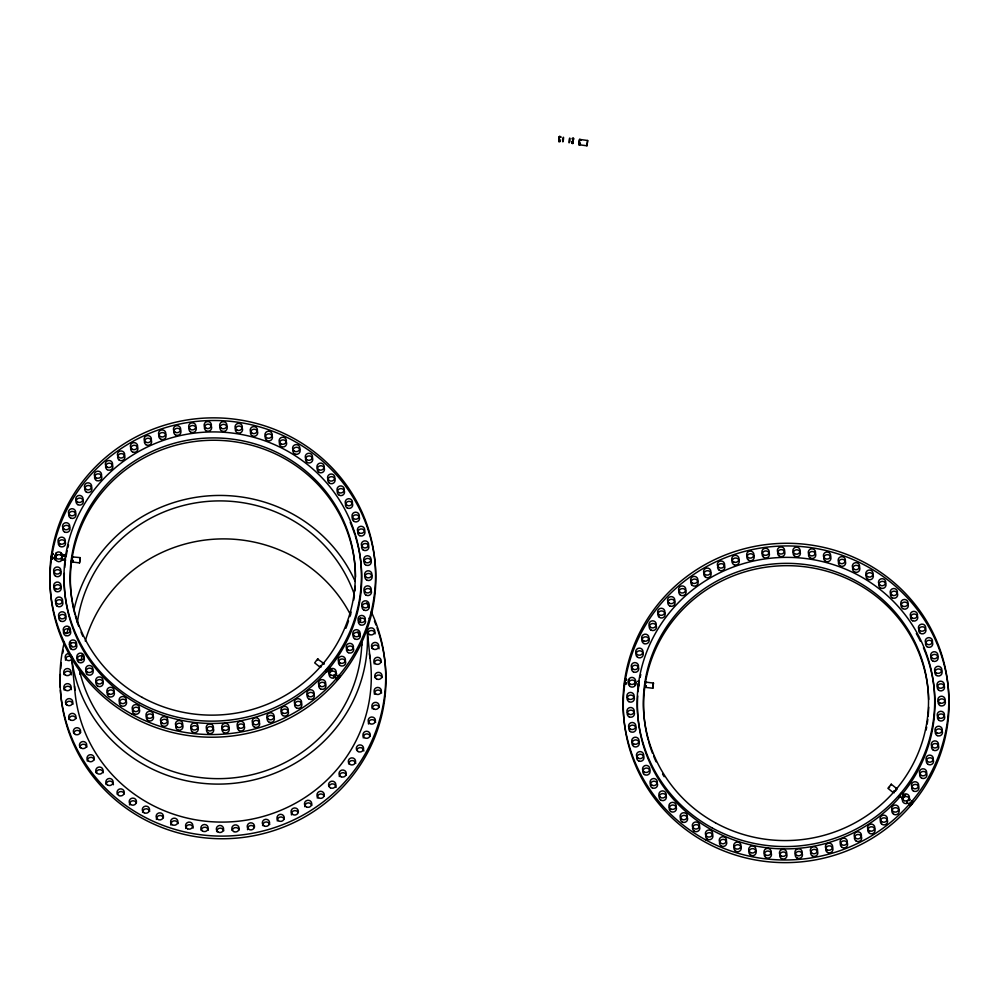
<?xml version="1.0" encoding="UTF-8"?>
<svg xmlns="http://www.w3.org/2000/svg" width="999" height="999" viewBox="0 0 999 999"><rect width="100%" height="100%" fill="white"/><g stroke="black" fill="none" stroke-linecap="round" stroke-linejoin="round"><path stroke-width="1.5" d="M55.17 556.992L55.057 555.943C58.616 548.439 52.885 570.292 55.819 553.334A3.646 3.546 -5.7 0 1 60.939 552.709L62.425 556.83M66.084 556.143C66.733 554.308 59.828 553.896 62.288 556.206M72.265 556.88L80.22 557.629L79.52 562.924L71.528 561.85L72.228 556.555M573.551 138.349L572.814 143.556L573.513 138.274L572.402 138.237L573.239 139.073M626.373 679.957C626.498 678.146 624.5 679.308 625.149 680.868M645.379 682.105L653.446 683.066L652.797 688.249L644.755 687.287L645.454 681.992L645.167 684.577M55.295 557.267L55.557 559.49A3.646 3.546 -5.7 0 0 62.562 558.641M51.686 556.78C53.534 548.513 49.051 561.338 52.885 558.179M64.535 559.74L65.385 560.701L65.422 558.791L64.423 558.653L64.311 559.815L65.36 559.964M558.99 138.386L559.115 139.648L559.527 136.388L558.803 141.608L560.227 141.458L558.866 141.571M578.933 143.981L578.958 144.718L586.95 145.792L587.649 140.497L579.657 139.423L578.933 143.981L580.444 144.068M624.775 680.968L624.625 684.253L625.349 679.045M638.898 682.205L638.698 685.739M51.449 556.905L52.772 557.08L52.66 558.254L51.374 558.079M65.484 558.104L66.084 555.407M72.79 561.288L72.902 560.114L71.578 559.939M558.878 139.773L560.214 139.947L560.089 141.121L558.803 140.946M572.852 141.646L571.853 141.508L571.74 142.682L572.789 142.82M580.219 144.143L580.344 142.982L579.008 142.795M624.662 682.342L625.998 682.517L625.886 683.691L624.6 683.516M638.648 684.228L637.649 684.09L637.537 685.252L638.586 685.401M644.792 685.376L646.128 685.551L646.016 686.725L644.73 686.55M579.657 139.423L578.958 144.718M72.852 561.913L71.503 561.775L71.94 559.14M319.942 667.12L314.685 662.874L317.532 659.028L324.238 663.736L322.415 663.498L323.451 664.335M646.241 686.638L644.755 687.287M52.035 553.633C53.921 553.271 53.384 555.169 51.823 554.333M72.165 556.668C74.051 556.306 73.514 558.204 71.953 557.367M559.465 136.501C561.351 136.139 560.814 138.024 559.253 137.2M572.852 143.456L571.803 143.307L572.964 142.732M580.719 140.409L580.881 139.698L579.595 139.523M624.662 684.153L626.111 683.616M639.235 680.956L638.024 681.518L639.335 680.918M646.665 682.28L645.179 682.804M64.972 555.369L65.809 556.218M909.415 800.649C911.975 795.541 903.995 804.532 907.716 802.659M335.939 675.873L336.188 675.212M329.32 671.553C328.621 675.948 329.046 672.364 331.006 671.066C334.89 668.131 328.084 671.977 329.208 670.516M55.332 557.667L56.756 555.319A3.646 3.546 -5.7 0 1 61.201 555.357L61.876 556.006A3.646 3.546 -5.7 0 1 62.338 556.818M62.525 558.241C59.128 562.986 64.098 556.143 61.663 554.882M569.954 141.109C567.644 147.577 570.042 132.842 569.954 140.135M328.846 667.894C329.146 665.546 323.351 673.701 327.023 670.504M891.12 784.889L891.233 784.203L887.911 788.311L893.168 792.557M336.725 679.445C338.436 680.931 342.732 671.166 336.725 679.445L335.726 678.646L336.326 677.672L337.362 678.508M901.822 793.805C903.321 790.396 895.878 798.613 900.586 796.965M909.939 804.882C911.662 806.368 915.958 796.603 909.939 804.882L908.94 804.083L909.54 803.109L910.576 803.945M80.22 557.629L79.52 562.924M587.649 140.497L586.95 145.792M320.117 666.47L320.716 665.509M326.661 671.403L327.26 670.429L326.473 669.817M329.408 669.005L328.509 667.482M893.593 791.458L894.342 792.707L893.93 790.946L895.404 791.245M899.699 795.254L900.474 795.866L899.874 796.84L899.063 796.178M902.621 794.442L901.735 792.919M317.62 659.914L318.019 658.766M328.284 668.893L327.497 670.017M895.866 790.733L896.278 788.436M889.672 786.937L888.81 787.861M333.803 675.299L333.991 677.384C331.68 678.358 338.024 671.103 336.351 674.587M339.672 675.961L338.024 675.674L339.061 676.498M912.886 801.398L911.238 801.111L912.287 801.935M910.014 805.506L909.003 804.707L909.652 804.207M900.224 797.264L899.125 796.815M62.2 555.319L65.922 555.794M559.365 136.776L560.676 136.95M572.327 138.524L573.351 138.661M559.527 137.125L560.814 137.3M572.464 138.861L573.513 138.998M579.495 139.81L580.806 139.985M579.383 140.235L580.943 140.322M572.415 139.41L573.438 139.548M558.828 140.397L560.139 140.572M571.79 142.133L572.814 142.27M578.958 143.431L580.269 143.606M571.878 143.019L572.902 143.157M579.058 144.318L580.357 144.493L578.995 144.605M61.788 555.157L66.121 555.731M51.936 553.921L53.247 554.095M61.975 555.594L65.035 556.006M72.065 556.942L73.377 557.13M51.399 557.529L52.71 557.704M64.361 559.278L65.385 559.415M71.528 560.564L72.84 560.739M51.486 558.429L52.797 558.603M65.472 560.302L61.751 559.777M71.503 561.113L73.014 561.201M52.722 558.878L51.436 558.716A162.924 158.292 -5.7 0 0 274.375 725.149A162.924 158.292 -5.7 0 0 313.261 453.546A162.924 158.292 -5.7 0 0 51.723 557.18M71.616 561.45L72.927 561.625M625.162 679.357L626.46 679.532M638.111 681.093L639.148 681.231M625.049 679.77L626.598 679.869M645.292 682.379L646.59 682.567M624.625 682.966L625.936 683.141M637.574 684.715L638.611 684.852M644.755 686.001L646.066 686.176M624.712 683.865L626.023 684.04M637.599 685.888L638.648 686.026M902.01 792.707L902.821 793.356L901.398 793.243M891.233 784.203L896.428 788.348M911.6 800.798L912.624 801.61M895.991 788.636L897.015 789.447M899.337 795.741L900.136 796.378M909.202 803.621L910.226 804.432M909.29 804.507L910.314 805.331M328.783 667.27L329.608 667.919L328.184 667.807M338.374 675.361L339.398 676.173M322.777 663.199L323.788 664.01M326.124 670.304L326.923 670.941M335.989 678.184L337 678.995M320.379 666.021L321.391 666.832M326.586 670.903L327.36 671.528M325.836 670.741L327.01 671.827L325.899 671.378M653.446 683.066L652.747 688.361M55.407 558.054L55.07 555.019M331.256 668.656L331.393 669.805M55.819 553.334L55.932 554.482M911.475 802.896L911.6 804.158M644.904 683.99L645.029 685.252A142.62 138.561 -5.7 0 1 794.305 565.859A142.62 138.561 -5.7 0 1 928.695 699.5M579.12 141.421L579.245 142.682M572.976 140.272L573.101 141.521M366.983 627.659L370.017 658.041M335.851 673.438L336.064 675.636M334.752 675.898L334.865 677.06M61.601 553.359L61.876 556.006M60.939 552.709L61.201 555.357M71.354 655.381L74.838 690.321M56.643 554.133L56.756 555.319M201.149 830.306A3.646 3.546 -5.7 0 1 208.379 830.169M185.826 828.446A3.646 3.546 -5.7 0 1 189.31 824.724A3.646 3.546 -5.7 0 1 193.119 828.096M170.941 825.112A3.646 3.546 -5.7 0 1 173.764 820.891A3.646 3.546 -5.7 0 1 178.084 823.613M216.596 831.593A3.646 3.546 -5.7 0 1 223.788 830.768M348.576 763.835A3.646 3.546 -5.7 0 1 355.794 763.348M73.639 733.316A3.646 3.546 -5.7 0 1 80.657 732.642M328.946 786.45A3.646 3.546 -5.7 0 1 336.114 787.362M339.298 776.535A3.646 3.546 -5.7 0 1 346.353 774.937M356.668 750.299A3.646 3.546 -5.7 0 1 363.861 750.961M363.236 737.911A3.646 3.546 -5.7 0 1 370.229 736.051M368.506 724.025A3.646 3.546 -5.7 0 1 371.228 719.755A3.646 3.546 -5.7 0 1 375.612 722.364M372.152 708.803A3.646 3.546 -5.7 0 1 379.233 707.367M374.4 694.218A3.646 3.546 -5.7 0 1 377.385 690.109A3.646 3.546 -5.7 0 1 381.593 692.994M375.137 677.659A3.646 3.546 -5.7 0 1 382.18 677.584M374.163 663.885A3.646 3.546 -5.7 0 1 381.193 662.2M79.72 747.489A3.646 3.546 -5.7 0 1 86.938 747.015M87.225 761.001A3.646 3.546 -5.7 0 1 94.368 759.814M96.066 772.776A3.646 3.546 -5.7 0 1 103.309 772.726M106.094 784.552A3.646 3.546 -5.7 0 1 109.853 781.093A3.646 3.546 -5.7 0 1 113.386 784.739M117.333 794.38A3.646 3.546 -5.7 0 1 124.363 793.868M129.508 804.907A3.646 3.546 -5.7 0 1 136.426 802.796M142.545 812.362A3.646 3.546 -5.7 0 1 149.713 811.35M156.406 819.43A3.646 3.546 -5.7 0 1 163.449 817.731M232.155 830.469A3.646 3.546 -5.7 0 1 239.186 829.869M247.527 829.682A3.646 3.546 -5.7 0 1 254.42 827.484M277.26 820.941A3.646 3.546 -5.7 0 1 284.278 819.168M291.421 814.922A3.646 3.546 -5.7 0 1 298.226 812.474M262.575 825.574A3.646 3.546 -5.7 0 1 269.73 824.487M317.295 798.051A3.646 3.546 -5.7 0 1 324.238 796.028M304.72 806.655A3.646 3.546 -5.7 0 1 311.838 805.306M65.759 704.445A3.646 3.546 -5.7 0 1 73.002 704.233M68.919 719.542A3.646 3.546 -5.7 0 1 76.099 718.618M65.459 660.164A3.646 3.546 -5.7 0 1 72.477 658.378M377.023 627.797A162.924 158.292 -5.7 0 1 254.608 835.576A162.924 158.292 -5.7 0 1 60.464 690.259M60.315 687.387A162.924 158.292 -5.7 0 1 60.352 674.475M60.714 668.743A162.924 158.292 -5.7 0 1 61.289 663.024M62.812 653.071A162.924 158.292 -5.7 0 1 63.362 650.249M374.45 621.078A162.924 158.292 -5.7 0 1 376.024 625.087M63.998 674.612A3.646 3.546 -5.7 0 1 67.807 671.191A3.646 3.546 -5.7 0 1 71.291 674.874M64.098 690.034A3.646 3.546 -5.7 0 1 67.545 686.276A3.646 3.546 -5.7 0 1 71.391 689.597M371.728 648.438A3.646 3.546 -5.7 0 1 375.574 645.067A3.646 3.546 -5.7 0 1 379.021 648.788M367.807 634.228A3.646 3.546 -5.7 0 1 371.291 630.506A3.646 3.546 -5.7 0 1 375.1 633.865M371.303 611.838A162.924 158.292 -5.7 0 1 238.274 835.301A162.924 158.292 -5.7 0 1 64.361 641.982M66.646 633.653A162.924 158.292 -5.7 0 1 68.431 628.171M366.758 602.834A162.924 158.292 -5.7 0 1 368.768 606.655M71.866 645.804A3.646 3.546 -5.7 0 1 69.268 644.83M72.44 657.554A3.646 3.546 -5.7 0 1 68.307 660.589A3.646 3.546 -5.7 0 1 65.21 656.58A3.646 3.546 -5.7 0 1 69.343 653.558M369.405 617.694A3.646 3.546 -5.7 0 1 369.168 618.593M369.368 653.783A148.514 144.293 -5.7 0 1 238.586 821.19A148.514 144.293 -5.7 0 1 74.538 686.026M367.008 627.21A148.514 144.293 -5.7 0 1 233.316 783.353A148.514 144.293 -5.7 0 1 71.466 656.63M70.679 646.603A148.514 144.293 -5.7 0 1 70.567 642.282M74.063 609.402A148.514 144.293 -5.7 0 1 204.733 496.191A148.514 144.293 -5.7 0 1 355.169 581.406M361.875 640.746A142.907 138.836 -5.7 0 1 232.63 777.946A142.907 138.836 -5.7 0 1 79.108 668.593M76.261 645.729A142.907 138.836 -5.7 0 1 76.186 642.644M77.36 622.689A142.907 138.836 -5.7 0 1 204.645 501.685A142.907 138.836 -5.7 0 1 354.146 593.918M360.214 617.757A142.907 138.836 -5.7 0 1 360.664 620.804M80.02 674.475A142.907 138.836 -5.7 0 1 80.145 671.403M81.144 660.676A142.907 138.836 -5.7 0 1 82.105 654.582M85.252 641.058A142.907 138.836 -5.7 0 1 209.228 539.597A142.907 138.836 -5.7 0 1 350.587 614.934M357.942 631.905A142.907 138.836 -5.7 0 1 359.403 636.288M361.126 642.207A142.907 138.836 -5.7 0 1 361.888 645.192M355.244 535.889A148.801 144.568 -5.7 0 1 329.408 668.169M327.535 670.416A148.801 144.568 -5.7 0 1 159.528 714.098A148.801 144.568 -5.7 0 1 64.323 573.426M64.698 567.669A148.801 144.568 -5.7 0 1 65.31 561.925M66.159 556.206A148.801 144.568 -5.7 0 1 67.233 550.524M67.87 547.702A148.801 144.568 -5.7 0 1 68.544 544.892M350.212 522.352A148.801 144.568 -5.7 0 1 354.795 534.515M355.269 586.338A142.62 138.561 -5.7 0 1 354.907 590.933M354.395 595.516A142.62 138.561 -5.7 0 1 353.721 600.087M351.161 612.125A142.62 138.561 -5.7 0 1 349.912 616.583M348.526 620.991A142.62 138.561 -5.7 0 1 345.879 628.246M82.892 636.363A142.62 138.561 -5.7 0 1 81.019 632.142M78.746 626.423A142.62 138.561 -5.7 0 1 75.424 616.183M75.012 614.71A142.62 138.561 -5.7 0 1 72.353 602.709M72.103 601.198A142.62 138.561 -5.7 0 1 201.348 440.771A142.62 138.561 -5.7 0 1 355.519 577.135M334.066 677.946A3.646 3.546 -5.7 0 1 329.208 675.287A3.646 3.546 -5.7 0 1 332.767 671.078A3.646 3.546 -5.7 0 1 336.388 675.199M62.075 554.17A3.646 3.546 -5.7 0 1 60.04 558.791A3.646 3.546 -5.7 0 1 55.295 556.843M625.162 681.206A162.924 158.292 -5.7 0 1 887.262 579.57A162.924 158.292 -5.7 0 1 847.14 850.773A162.924 158.292 -5.7 0 1 624.737 684.04M923.438 647.789A148.801 144.568 -5.7 0 1 902.621 793.606M899.812 796.965A148.801 144.568 -5.7 0 1 730.681 838.76A148.801 144.568 -5.7 0 1 637.712 695.978M638.061 691.658A148.801 144.568 -5.7 0 1 638.723 685.926M640.172 677.384A148.801 144.568 -5.7 0 1 640.771 674.55M916.333 633.553A148.801 144.568 -5.7 0 1 920.404 641.233M928.695 707.167A142.62 138.561 -5.7 0 1 928.133 716.37M927.809 719.43A142.62 138.561 -5.7 0 1 927.184 724M926.672 727.035A142.62 138.561 -5.7 0 1 926.11 730.057M664.185 776.71A142.62 138.561 -5.7 0 1 662.574 774.075M656.106 761.8A142.62 138.561 -5.7 0 1 653.646 756.156M652.509 753.296A142.62 138.561 -5.7 0 1 648.638 741.62M648.239 740.147A142.62 138.561 -5.7 0 1 644.83 686.837M907.292 803.383A3.646 3.546 -5.7 0 1 902.497 801.023A3.646 3.546 -5.7 0 1 905.356 796.578A3.646 3.546 -5.7 0 1 909.652 799.712M562.599 139.573C562.712 147.515 564.647 131.506 562.599 139.573M628.383 682.155C628.508 690.097 630.444 674.075 628.383 682.155M635.751 682.704C633.828 691.296 635.476 675.486 635.751 682.704M902.347 798.925C899.887 797.527 910.514 790.159 902.347 798.925M202.322 830.906A3.646 3.546 -5.7 0 0 208.129 828.458A3.646 3.546 -5.7 0 0 203.059 824.799A3.646 3.546 -5.7 0 0 202.322 830.906M187.525 828.783A3.646 3.546 -5.7 0 0 192.857 825.449A3.646 3.546 -5.7 0 0 187.25 822.639A3.646 3.546 -5.7 0 0 187.525 828.783M172.253 824.699A3.646 3.546 -5.7 0 0 177.897 821.89A3.646 3.546 -5.7 0 0 172.602 818.556A3.646 3.546 -5.7 0 0 172.253 824.699M157.48 819.155A3.646 3.546 -5.7 0 0 163.386 816.907A3.646 3.546 -5.7 0 0 158.466 813.074A3.646 3.546 -5.7 0 0 157.48 819.155M218.094 832.042A3.646 3.546 -5.7 0 0 223.626 829.045A3.646 3.546 -5.7 0 0 218.207 825.898A3.646 3.546 -5.7 0 0 218.094 832.042M330.357 787.786A3.646 3.546 -5.7 0 0 335.851 784.715A3.646 3.546 -5.7 0 0 330.394 781.643A3.646 3.546 -5.7 0 0 330.357 787.786M341.146 776.772A3.646 3.546 -5.7 0 0 346.303 773.189A3.646 3.546 -5.7 0 0 340.559 770.654A3.646 3.546 -5.7 0 0 341.146 776.772M349.912 764.36A3.646 3.546 -5.7 0 0 355.594 761.625A3.646 3.546 -5.7 0 0 350.349 758.229A3.646 3.546 -5.7 0 0 349.912 764.36M75.449 734.477A3.646 3.546 -5.7 0 0 80.607 730.893A3.646 3.546 -5.7 0 0 74.863 728.358A3.646 3.546 -5.7 0 0 75.449 734.477M358.229 751.585A3.646 3.546 -5.7 0 0 363.599 748.313A3.646 3.546 -5.7 0 0 358.029 745.441A3.646 3.546 -5.7 0 0 358.229 751.585M364.373 737.612A3.646 3.546 -5.7 0 0 370.204 735.227A3.646 3.546 -5.7 0 0 365.184 731.518A3.646 3.546 -5.7 0 0 364.373 737.612M369.88 723.576A3.646 3.546 -5.7 0 0 375.449 720.641A3.646 3.546 -5.7 0 0 370.067 717.432A3.646 3.546 -5.7 0 0 369.88 723.576M373.926 709.09A3.646 3.546 -5.7 0 0 379.158 705.631A3.646 3.546 -5.7 0 0 373.489 702.959A3.646 3.546 -5.7 0 0 373.926 709.09M375.624 693.868A3.646 3.546 -5.7 0 0 381.368 691.271A3.646 3.546 -5.7 0 0 376.211 687.749A3.646 3.546 -5.7 0 0 375.624 693.868M376.598 678.983A3.646 3.546 -5.7 0 0 382.055 675.848A3.646 3.546 -5.7 0 0 376.561 672.839A3.646 3.546 -5.7 0 0 376.598 678.983M375.237 663.611A3.646 3.546 -5.7 0 0 381.131 661.375A3.646 3.546 -5.7 0 0 376.211 657.542A3.646 3.546 -5.7 0 0 375.237 663.611M81.056 748.026A3.646 3.546 -5.7 0 0 86.738 745.291A3.646 3.546 -5.7 0 0 81.493 741.882A3.646 3.546 -5.7 0 0 81.056 748.026M88.886 761.35A3.646 3.546 -5.7 0 0 94.256 758.079A3.646 3.546 -5.7 0 0 88.686 755.219A3.646 3.546 -5.7 0 0 88.886 761.35M97.203 773.401A3.646 3.546 -5.7 0 0 103.047 771.016A3.646 3.546 -5.7 0 0 98.027 767.294A3.646 3.546 -5.7 0 0 97.203 773.401M107.555 785.027A3.646 3.546 -5.7 0 0 113.124 782.092A3.646 3.546 -5.7 0 0 107.755 778.883A3.646 3.546 -5.7 0 0 107.555 785.027M119.043 795.591A3.646 3.546 -5.7 0 0 124.288 792.132A3.646 3.546 -5.7 0 0 118.619 789.46A3.646 3.546 -5.7 0 0 119.043 795.591M130.732 804.557A3.646 3.546 -5.7 0 0 136.476 801.96A3.646 3.546 -5.7 0 0 131.319 798.426A3.646 3.546 -5.7 0 0 130.732 804.557M144.118 812.761A3.646 3.546 -5.7 0 0 149.575 809.627A3.646 3.546 -5.7 0 0 144.081 806.618A3.646 3.546 -5.7 0 0 144.118 812.761M248.788 829.307A3.646 3.546 -5.7 0 0 254.495 826.635A3.646 3.546 -5.7 0 0 249.288 823.176A3.646 3.546 -5.7 0 0 248.788 829.307M233.916 831.643A3.646 3.546 -5.7 0 0 239.123 828.121A3.646 3.546 -5.7 0 0 233.404 825.524A3.646 3.546 -5.7 0 0 233.916 831.643M264.198 825.948A3.646 3.546 -5.7 0 0 269.605 822.751A3.646 3.546 -5.7 0 0 264.073 819.804A3.646 3.546 -5.7 0 0 264.198 825.948M278.371 820.654A3.646 3.546 -5.7 0 0 284.24 818.343A3.646 3.546 -5.7 0 0 279.27 814.572A3.646 3.546 -5.7 0 0 278.371 820.654M306.456 806.967A3.646 3.546 -5.7 0 0 311.75 803.571A3.646 3.546 -5.7 0 0 306.106 800.836A3.646 3.546 -5.7 0 0 306.456 806.967M292.757 814.497A3.646 3.546 -5.7 0 0 298.364 811.625A3.646 3.546 -5.7 0 0 293.032 808.353A3.646 3.546 -5.7 0 0 292.757 814.497M318.481 797.714A3.646 3.546 -5.7 0 0 324.263 795.192A3.646 3.546 -5.7 0 0 319.156 791.595A3.646 3.546 -5.7 0 0 318.481 797.714M65.422 675.099A3.646 3.546 -5.7 0 0 71.029 672.227A3.646 3.546 -5.7 0 0 65.697 668.955A3.646 3.546 -5.7 0 0 65.422 675.099M65.834 690.346A3.646 3.546 -5.7 0 0 71.129 686.95A3.646 3.546 -5.7 0 0 65.484 684.215A3.646 3.546 -5.7 0 0 65.834 690.346M66.983 705.032A3.646 3.546 -5.7 0 0 72.765 702.509A3.646 3.546 -5.7 0 0 67.645 698.913A3.646 3.546 -5.7 0 0 66.983 705.032M70.467 719.967A3.646 3.546 -5.7 0 0 75.949 716.895A3.646 3.546 -5.7 0 0 70.504 713.823A3.646 3.546 -5.7 0 0 70.467 719.967M373.114 648.938A3.646 3.546 -5.7 0 0 378.758 646.141A3.646 3.546 -5.7 0 0 373.464 642.807A3.646 3.546 -5.7 0 0 373.114 648.938M369.505 634.552A3.646 3.546 -5.7 0 0 374.825 631.218A3.646 3.546 -5.7 0 0 369.218 628.421A3.646 3.546 -5.7 0 0 369.505 634.552M306.618 459.59A3.646 3.546 -5.7 0 0 312.487 457.28A3.646 3.546 -5.7 0 0 307.517 453.509A3.646 3.546 -5.7 0 0 306.618 459.59M306.88 462.237A3.646 3.546 -5.7 0 0 312.749 459.927A3.646 3.546 -5.7 0 0 307.779 456.156A3.646 3.546 -5.7 0 0 306.88 462.237M294.268 451.148A3.646 3.546 -5.7 0 0 299.875 448.276A3.646 3.546 -5.7 0 0 294.53 445.005A3.646 3.546 -5.7 0 0 294.268 451.148M294.53 453.796A3.646 3.546 -5.7 0 0 300.137 450.924A3.646 3.546 -5.7 0 0 294.805 447.652A3.646 3.546 -5.7 0 0 294.53 453.796M281.094 443.943A3.646 3.546 -5.7 0 0 286.388 440.547A3.646 3.546 -5.7 0 0 280.744 437.812A3.646 3.546 -5.7 0 0 281.094 443.943M281.356 446.59A3.646 3.546 -5.7 0 0 286.651 443.194A3.646 3.546 -5.7 0 0 281.006 440.459A3.646 3.546 -5.7 0 0 281.356 446.59M266.408 437.612A3.646 3.546 -5.7 0 0 272.19 435.089A3.646 3.546 -5.7 0 0 267.083 431.506A3.646 3.546 -5.7 0 0 266.408 437.612M266.671 440.259A3.646 3.546 -5.7 0 0 272.452 437.737A3.646 3.546 -5.7 0 0 267.345 434.153A3.646 3.546 -5.7 0 0 266.671 440.259M354.233 636.051A3.646 3.546 -5.7 0 0 360.065 633.653A3.646 3.546 -5.7 0 0 355.057 629.944A3.646 3.546 -5.7 0 0 354.233 636.051M354.495 638.698A3.646 3.546 -5.7 0 0 360.339 636.301A3.646 3.546 -5.7 0 0 355.319 632.592A3.646 3.546 -5.7 0 0 354.495 638.698M359.74 622.015A3.646 3.546 -5.7 0 0 365.309 619.08A3.646 3.546 -5.7 0 0 359.927 615.871A3.646 3.546 -5.7 0 0 359.74 622.015M360.002 624.662A3.646 3.546 -5.7 0 0 365.572 621.728A3.646 3.546 -5.7 0 0 360.202 618.518A3.646 3.546 -5.7 0 0 360.002 624.662M363.786 607.529A3.646 3.546 -5.7 0 0 369.031 604.07A3.646 3.546 -5.7 0 0 363.349 601.398A3.646 3.546 -5.7 0 0 363.786 607.529M364.048 610.177A3.646 3.546 -5.7 0 0 369.293 606.718A3.646 3.546 -5.7 0 0 363.611 604.045A3.646 3.546 -5.7 0 0 364.048 610.177M365.484 592.295A3.646 3.546 -5.7 0 0 371.228 589.697A3.646 3.546 -5.7 0 0 366.071 586.176A3.646 3.546 -5.7 0 0 365.484 592.295M365.746 594.942A3.646 3.546 -5.7 0 0 371.491 592.345A3.646 3.546 -5.7 0 0 366.333 588.823A3.646 3.546 -5.7 0 0 365.746 594.942M366.458 577.422A3.646 3.546 -5.7 0 0 371.915 574.288A3.646 3.546 -5.7 0 0 366.421 571.278A3.646 3.546 -5.7 0 0 366.458 577.422M366.72 580.069A3.646 3.546 -5.7 0 0 372.177 576.935A3.646 3.546 -5.7 0 0 366.683 573.926A3.646 3.546 -5.7 0 0 366.72 580.069M365.097 562.05A3.646 3.546 -5.7 0 0 370.991 559.802A3.646 3.546 -5.7 0 0 366.071 555.981A3.646 3.546 -5.7 0 0 365.097 562.05M365.359 564.697A3.646 3.546 -5.7 0 0 371.253 562.449A3.646 3.546 -5.7 0 0 366.333 558.628A3.646 3.546 -5.7 0 0 365.359 564.697M362.974 547.377A3.646 3.546 -5.7 0 0 368.619 544.58A3.646 3.546 -5.7 0 0 363.324 541.246A3.646 3.546 -5.7 0 0 362.974 547.377M363.236 550.024A3.646 3.546 -5.7 0 0 368.881 547.227A3.646 3.546 -5.7 0 0 363.599 543.893A3.646 3.546 -5.7 0 0 363.236 550.024M359.365 532.991A3.646 3.546 -5.7 0 0 364.697 529.657A3.646 3.546 -5.7 0 0 359.091 526.848A3.646 3.546 -5.7 0 0 359.365 532.991M359.628 535.639A3.646 3.546 -5.7 0 0 364.96 532.305A3.646 3.546 -5.7 0 0 359.353 529.495A3.646 3.546 -5.7 0 0 359.628 535.639M353.459 518.581A3.646 3.546 -5.7 0 0 359.265 516.121A3.646 3.546 -5.7 0 0 354.208 512.475A3.646 3.546 -5.7 0 0 353.459 518.581M353.721 521.228A3.646 3.546 -5.7 0 0 359.54 518.768A3.646 3.546 -5.7 0 0 354.47 515.122A3.646 3.546 -5.7 0 0 353.721 521.228M346.94 505.282A3.646 3.546 -5.7 0 0 352.472 502.272A3.646 3.546 -5.7 0 0 347.053 499.138A3.646 3.546 -5.7 0 0 346.94 505.282M347.202 507.929A3.646 3.546 -5.7 0 0 352.734 504.92A3.646 3.546 -5.7 0 0 347.315 501.773A3.646 3.546 -5.7 0 0 347.202 507.929M339.086 492.669A3.646 3.546 -5.7 0 0 344.28 489.148A3.646 3.546 -5.7 0 0 338.574 486.55A3.646 3.546 -5.7 0 0 339.086 492.669M339.348 495.317A3.646 3.546 -5.7 0 0 344.543 491.795A3.646 3.546 -5.7 0 0 338.836 489.198A3.646 3.546 -5.7 0 0 339.348 495.317M329.121 480.482A3.646 3.546 -5.7 0 0 334.84 477.822A3.646 3.546 -5.7 0 0 329.633 474.35A3.646 3.546 -5.7 0 0 329.121 480.482M329.395 483.129A3.646 3.546 -5.7 0 0 335.102 480.469A3.646 3.546 -5.7 0 0 329.895 476.998A3.646 3.546 -5.7 0 0 329.395 483.129M318.806 469.742A3.646 3.546 -5.7 0 0 324.225 466.545A3.646 3.546 -5.7 0 0 318.693 463.598A3.646 3.546 -5.7 0 0 318.806 469.742M319.068 472.39A3.646 3.546 -5.7 0 0 324.488 469.193A3.646 3.546 -5.7 0 0 318.956 466.246A3.646 3.546 -5.7 0 0 319.068 472.39M139.198 702.647A148.801 144.568 -5.7 0 0 361.476 574.737A148.801 144.568 -5.7 0 0 137.475 452.197A148.801 144.568 -5.7 0 0 139.198 702.647M142.245 697.414A142.62 138.561 -5.7 0 0 355.294 574.812A142.62 138.561 -5.7 0 0 140.609 457.355A142.62 138.561 -5.7 0 0 142.245 697.414M132.18 714.297A162.924 158.292 -5.7 0 0 375.562 574.238A162.924 158.292 -5.7 0 0 130.307 440.059A162.924 158.292 -5.7 0 0 132.18 714.297M64.061 529.158A3.646 3.546 -5.7 0 0 69.768 526.498A3.646 3.546 -5.7 0 0 64.56 523.039A3.646 3.546 -5.7 0 0 64.061 529.158M64.323 531.805A3.646 3.546 -5.7 0 0 70.03 529.145A3.646 3.546 -5.7 0 0 64.823 525.686A3.646 3.546 -5.7 0 0 64.323 531.805M60.152 546.453A3.646 3.546 -5.7 0 0 65.572 543.256A3.646 3.546 -5.7 0 0 60.04 540.309A3.646 3.546 -5.7 0 0 60.152 546.453M55.544 576.173A3.646 3.546 -5.7 0 0 61.151 573.301A3.646 3.546 -5.7 0 0 55.819 570.042A3.646 3.546 -5.7 0 0 55.544 576.173M55.969 591.433A3.646 3.546 -5.7 0 0 61.251 588.024A3.646 3.546 -5.7 0 0 55.607 585.289A3.646 3.546 -5.7 0 0 55.969 591.433M57.105 606.118A3.646 3.546 -5.7 0 0 62.887 603.583A3.646 3.546 -5.7 0 0 57.78 599.999A3.646 3.546 -5.7 0 0 57.105 606.118M60.589 621.053A3.646 3.546 -5.7 0 0 66.084 617.981A3.646 3.546 -5.7 0 0 60.627 614.897A3.646 3.546 -5.7 0 0 60.589 621.053M65.584 635.564A3.646 3.546 -5.7 0 0 70.742 631.98A3.646 3.546 -5.7 0 0 64.985 629.445A3.646 3.546 -5.7 0 0 65.584 635.564M71.191 649.1A3.646 3.546 -5.7 0 0 76.861 646.365A3.646 3.546 -5.7 0 0 71.616 642.969A3.646 3.546 -5.7 0 0 71.191 649.1M79.008 662.437A3.646 3.546 -5.7 0 0 84.378 659.165A3.646 3.546 -5.7 0 0 78.809 656.293A3.646 3.546 -5.7 0 0 79.008 662.437M87.338 674.475A3.646 3.546 -5.7 0 0 93.169 672.09A3.646 3.546 -5.7 0 0 88.149 668.381A3.646 3.546 -5.7 0 0 87.338 674.475M97.677 686.113A3.646 3.546 -5.7 0 0 103.247 683.166A3.646 3.546 -5.7 0 0 97.877 679.969A3.646 3.546 -5.7 0 0 97.677 686.113M109.178 696.665A3.646 3.546 -5.7 0 0 114.423 693.206A3.646 3.546 -5.7 0 0 108.741 690.546A3.646 3.546 -5.7 0 0 109.178 696.665M120.854 705.631A3.646 3.546 -5.7 0 0 126.598 703.034A3.646 3.546 -5.7 0 0 121.441 699.512A3.646 3.546 -5.7 0 0 120.854 705.631M134.253 713.848A3.646 3.546 -5.7 0 0 139.698 710.714A3.646 3.546 -5.7 0 0 134.203 707.704A3.646 3.546 -5.7 0 0 134.253 713.848M147.615 720.242A3.646 3.546 -5.7 0 0 153.509 717.994A3.646 3.546 -5.7 0 0 148.589 714.16A3.646 3.546 -5.7 0 0 147.615 720.242M162.375 725.774A3.646 3.546 -5.7 0 0 168.019 722.976A3.646 3.546 -5.7 0 0 162.737 719.642A3.646 3.546 -5.7 0 0 162.375 725.774M177.66 729.857A3.646 3.546 -5.7 0 0 182.979 726.523A3.646 3.546 -5.7 0 0 177.372 723.726A3.646 3.546 -5.7 0 0 177.66 729.857M192.445 731.992A3.646 3.546 -5.7 0 0 198.252 729.532A3.646 3.546 -5.7 0 0 193.194 725.886A3.646 3.546 -5.7 0 0 192.445 731.992M208.217 733.129A3.646 3.546 -5.7 0 0 213.749 730.119A3.646 3.546 -5.7 0 0 208.341 726.985A3.646 3.546 -5.7 0 0 208.217 733.129M224.051 732.729A3.646 3.546 -5.7 0 0 229.246 729.208A3.646 3.546 -5.7 0 0 223.526 726.61A3.646 3.546 -5.7 0 0 224.051 732.729M238.911 730.381A3.646 3.546 -5.7 0 0 244.618 727.722A3.646 3.546 -5.7 0 0 239.423 724.263A3.646 3.546 -5.7 0 0 238.911 730.381M254.32 727.035A3.646 3.546 -5.7 0 0 259.728 723.825A3.646 3.546 -5.7 0 0 254.196 720.891A3.646 3.546 -5.7 0 0 254.32 727.035M268.494 721.74A3.646 3.546 -5.7 0 0 274.363 719.43A3.646 3.546 -5.7 0 0 269.393 715.659A3.646 3.546 -5.7 0 0 268.494 721.74M282.892 715.571A3.646 3.546 -5.7 0 0 288.499 712.699A3.646 3.546 -5.7 0 0 283.167 709.427A3.646 3.546 -5.7 0 0 282.892 715.571M296.591 708.041A3.646 3.546 -5.7 0 0 301.873 704.645A3.646 3.546 -5.7 0 0 296.228 701.91A3.646 3.546 -5.7 0 0 296.591 708.041M308.616 698.801A3.646 3.546 -5.7 0 0 314.385 696.266A3.646 3.546 -5.7 0 0 309.278 692.682A3.646 3.546 -5.7 0 0 308.616 698.801M320.479 688.873A3.646 3.546 -5.7 0 0 325.974 685.801A3.646 3.546 -5.7 0 0 320.517 682.729A3.646 3.546 -5.7 0 0 320.479 688.873M340.047 665.446A3.646 3.546 -5.7 0 0 345.716 662.712A3.646 3.546 -5.7 0 0 340.472 659.315A3.646 3.546 -5.7 0 0 340.047 665.446M348.351 652.672A3.646 3.546 -5.7 0 0 353.721 649.4A3.646 3.546 -5.7 0 0 348.151 646.528A3.646 3.546 -5.7 0 0 348.351 652.672M252.248 435.826A3.646 3.546 -5.7 0 0 257.742 432.754A3.646 3.546 -5.7 0 0 252.285 429.682A3.646 3.546 -5.7 0 0 252.248 435.826M237.425 432.817A3.646 3.546 -5.7 0 0 242.582 429.233A3.646 3.546 -5.7 0 0 236.825 426.698A3.646 3.546 -5.7 0 0 237.425 432.817M221.503 430.844A3.646 3.546 -5.7 0 0 227.185 428.109A3.646 3.546 -5.7 0 0 221.94 424.712A3.646 3.546 -5.7 0 0 221.503 430.844M206.306 430.844A3.646 3.546 -5.7 0 0 211.676 427.572A3.646 3.546 -5.7 0 0 206.106 424.7A3.646 3.546 -5.7 0 0 206.306 430.844M190.347 431.843A3.646 3.546 -5.7 0 0 196.191 429.458A3.646 3.546 -5.7 0 0 191.171 425.749A3.646 3.546 -5.7 0 0 190.347 431.843M175.399 434.84A3.646 3.546 -5.7 0 0 180.969 431.905A3.646 3.546 -5.7 0 0 175.587 428.708A3.646 3.546 -5.7 0 0 175.399 434.84M160.814 439.273A3.646 3.546 -5.7 0 0 166.059 435.814A3.646 3.546 -5.7 0 0 160.377 433.154A3.646 3.546 -5.7 0 0 160.814 439.273M145.904 444.667A3.646 3.546 -5.7 0 0 151.648 442.07A3.646 3.546 -5.7 0 0 146.491 438.549A3.646 3.546 -5.7 0 0 145.904 444.667M132.455 451.898A3.646 3.546 -5.7 0 0 137.912 448.763A3.646 3.546 -5.7 0 0 132.417 445.754A3.646 3.546 -5.7 0 0 132.455 451.898M118.993 459.915A3.646 3.546 -5.7 0 0 124.887 457.667A3.646 3.546 -5.7 0 0 119.967 453.846A3.646 3.546 -5.7 0 0 118.993 459.915M107.23 469.667A3.646 3.546 -5.7 0 0 112.862 466.87A3.646 3.546 -5.7 0 0 107.58 463.536A3.646 3.546 -5.7 0 0 107.23 469.667M96.503 480.507A3.646 3.546 -5.7 0 0 101.836 477.172A3.646 3.546 -5.7 0 0 96.229 474.375A3.646 3.546 -5.7 0 0 96.503 480.507M86.114 491.87A3.646 3.546 -5.7 0 0 91.92 489.423A3.646 3.546 -5.7 0 0 86.863 485.764A3.646 3.546 -5.7 0 0 86.114 491.87M77.772 504.632A3.646 3.546 -5.7 0 0 83.304 501.623A3.646 3.546 -5.7 0 0 77.885 498.489A3.646 3.546 -5.7 0 0 77.772 504.632M70.767 518.131A3.646 3.546 -5.7 0 0 75.961 514.597A3.646 3.546 -5.7 0 0 70.242 512A3.646 3.546 -5.7 0 0 70.767 518.131M251.985 433.179A3.646 3.546 -5.7 0 0 257.467 430.107A3.646 3.546 -5.7 0 0 252.023 427.035A3.646 3.546 -5.7 0 0 251.985 433.179M237.163 430.169A3.646 3.546 -5.7 0 0 242.307 426.585A3.646 3.546 -5.7 0 0 236.563 424.051A3.646 3.546 -5.7 0 0 237.163 430.169M221.241 428.196A3.646 3.546 -5.7 0 0 226.923 425.462A3.646 3.546 -5.7 0 0 221.666 422.065A3.646 3.546 -5.7 0 0 221.241 428.196M206.044 428.196A3.646 3.546 -5.7 0 0 211.413 424.925A3.646 3.546 -5.7 0 0 205.844 422.053A3.646 3.546 -5.7 0 0 206.044 428.196M190.085 429.195A3.646 3.546 -5.7 0 0 195.929 426.81A3.646 3.546 -5.7 0 0 190.909 423.101A3.646 3.546 -5.7 0 0 190.085 429.195M175.125 432.192A3.646 3.546 -5.7 0 0 180.694 429.258A3.646 3.546 -5.7 0 0 175.325 426.061A3.646 3.546 -5.7 0 0 175.125 432.192M160.552 436.625A3.646 3.546 -5.7 0 0 165.797 433.166A3.646 3.546 -5.7 0 0 160.115 430.507A3.646 3.546 -5.7 0 0 160.552 436.625M145.642 442.02A3.646 3.546 -5.7 0 0 151.386 439.423A3.646 3.546 -5.7 0 0 146.229 435.901A3.646 3.546 -5.7 0 0 145.642 442.02M132.193 449.25A3.646 3.546 -5.7 0 0 137.65 446.116A3.646 3.546 -5.7 0 0 132.143 443.106A3.646 3.546 -5.7 0 0 132.193 449.25M118.731 457.267A3.646 3.546 -5.7 0 0 124.625 455.02A3.646 3.546 -5.7 0 0 119.705 451.198A3.646 3.546 -5.7 0 0 118.731 457.267M106.955 467.02A3.646 3.546 -5.7 0 0 112.6 464.223A3.646 3.546 -5.7 0 0 107.318 460.889A3.646 3.546 -5.7 0 0 106.955 467.02M96.241 477.859A3.646 3.546 -5.7 0 0 101.573 474.525A3.646 3.546 -5.7 0 0 95.966 471.728A3.646 3.546 -5.7 0 0 96.241 477.859M85.852 489.223A3.646 3.546 -5.7 0 0 91.658 486.775A3.646 3.546 -5.7 0 0 86.601 483.116A3.646 3.546 -5.7 0 0 85.852 489.223M77.497 501.985A3.646 3.546 -5.7 0 0 83.029 498.976A3.646 3.546 -5.7 0 0 77.622 495.841A3.646 3.546 -5.7 0 0 77.497 501.985M70.492 515.484A3.646 3.546 -5.7 0 0 75.699 511.95A3.646 3.546 -5.7 0 0 69.98 509.353A3.646 3.546 -5.7 0 0 70.492 515.484M133.991 711.201A3.646 3.546 -5.7 0 0 139.435 708.066A3.646 3.546 -5.7 0 0 133.941 705.057A3.646 3.546 -5.7 0 0 133.991 711.201M147.352 717.594A3.646 3.546 -5.7 0 0 153.247 715.346A3.646 3.546 -5.7 0 0 148.327 711.513A3.646 3.546 -5.7 0 0 147.352 717.594M59.89 543.806A3.646 3.546 -5.7 0 0 65.31 540.609A3.646 3.546 -5.7 0 0 59.765 537.662A3.646 3.546 -5.7 0 0 59.89 543.806M55.282 573.526A3.646 3.546 -5.7 0 0 60.889 570.654A3.646 3.546 -5.7 0 0 55.557 567.395A3.646 3.546 -5.7 0 0 55.282 573.526M55.707 588.786A3.646 3.546 -5.7 0 0 60.989 585.389A3.646 3.546 -5.7 0 0 55.345 582.642A3.646 3.546 -5.7 0 0 55.707 588.786M56.843 603.471A3.646 3.546 -5.7 0 0 62.625 600.936A3.646 3.546 -5.7 0 0 57.505 597.352A3.646 3.546 -5.7 0 0 56.843 603.471M60.327 618.406A3.646 3.546 -5.7 0 0 65.822 615.334A3.646 3.546 -5.7 0 0 60.365 612.25A3.646 3.546 -5.7 0 0 60.327 618.406M65.322 632.916A3.646 3.546 -5.7 0 0 70.467 629.333A3.646 3.546 -5.7 0 0 64.723 626.798A3.646 3.546 -5.7 0 0 65.322 632.916M70.917 646.453A3.646 3.546 -5.7 0 0 76.598 643.718A3.646 3.546 -5.7 0 0 71.354 640.322A3.646 3.546 -5.7 0 0 70.917 646.453M78.746 659.79A3.646 3.546 -5.7 0 0 84.116 656.518A3.646 3.546 -5.7 0 0 78.546 653.646A3.646 3.546 -5.7 0 0 78.746 659.79M87.063 671.827A3.646 3.546 -5.7 0 0 92.907 669.442A3.646 3.546 -5.7 0 0 87.887 665.734A3.646 3.546 -5.7 0 0 87.063 671.827M97.415 683.466A3.646 3.546 -5.7 0 0 102.984 680.519A3.646 3.546 -5.7 0 0 97.615 677.322A3.646 3.546 -5.7 0 0 97.415 683.466M108.916 694.018A3.646 3.546 -5.7 0 0 114.148 690.559A3.646 3.546 -5.7 0 0 108.479 687.899A3.646 3.546 -5.7 0 0 108.916 694.018M120.592 702.984A3.646 3.546 -5.7 0 0 126.336 700.386A3.646 3.546 -5.7 0 0 121.179 696.865A3.646 3.546 -5.7 0 0 120.592 702.984M331.006 675.212A3.646 3.546 -5.7 0 0 336.163 671.628A3.646 3.546 -5.7 0 0 330.419 669.093A3.646 3.546 -5.7 0 0 331.006 675.212M320.217 686.226A3.646 3.546 -5.7 0 0 325.711 683.154A3.646 3.546 -5.7 0 0 320.254 680.082A3.646 3.546 -5.7 0 0 320.217 686.226M339.785 662.799A3.646 3.546 -5.7 0 0 345.454 660.064A3.646 3.546 -5.7 0 0 340.209 656.668A3.646 3.546 -5.7 0 0 339.785 662.799M348.089 650.024A3.646 3.546 -5.7 0 0 353.459 646.753A3.646 3.546 -5.7 0 0 347.889 643.88A3.646 3.546 -5.7 0 0 348.089 650.024M162.113 723.126A3.646 3.546 -5.7 0 0 167.757 720.329A3.646 3.546 -5.7 0 0 162.462 716.995A3.646 3.546 -5.7 0 0 162.113 723.126M177.385 727.21A3.646 3.546 -5.7 0 0 182.717 723.875A3.646 3.546 -5.7 0 0 177.11 721.078A3.646 3.546 -5.7 0 0 177.385 727.21M192.183 729.345A3.646 3.546 -5.7 0 0 197.989 726.885A3.646 3.546 -5.7 0 0 192.919 723.239A3.646 3.546 -5.7 0 0 192.183 729.345M207.954 730.481A3.646 3.546 -5.7 0 0 213.486 727.472A3.646 3.546 -5.7 0 0 208.079 724.337A3.646 3.546 -5.7 0 0 207.954 730.481M223.776 730.082A3.646 3.546 -5.7 0 0 228.983 726.56A3.646 3.546 -5.7 0 0 223.264 723.963A3.646 3.546 -5.7 0 0 223.776 730.082M238.649 727.734A3.646 3.546 -5.7 0 0 244.355 725.074A3.646 3.546 -5.7 0 0 239.161 721.615A3.646 3.546 -5.7 0 0 238.649 727.734M254.058 724.387A3.646 3.546 -5.7 0 0 259.465 721.178A3.646 3.546 -5.7 0 0 253.933 718.244A3.646 3.546 -5.7 0 0 254.058 724.387M268.232 719.093A3.646 3.546 -5.7 0 0 274.101 716.783A3.646 3.546 -5.7 0 0 269.131 713.011A3.646 3.546 -5.7 0 0 268.232 719.093M282.63 712.924A3.646 3.546 -5.7 0 0 288.224 710.052A3.646 3.546 -5.7 0 0 282.892 706.78A3.646 3.546 -5.7 0 0 282.63 712.924M296.316 705.394A3.646 3.546 -5.7 0 0 301.611 701.997A3.646 3.546 -5.7 0 0 295.966 699.263A3.646 3.546 -5.7 0 0 296.316 705.394M308.354 696.153A3.646 3.546 -5.7 0 0 314.123 693.618A3.646 3.546 -5.7 0 0 309.016 690.034A3.646 3.546 -5.7 0 0 308.354 696.153M705.406 839.734A162.924 158.292 -5.7 0 0 948.788 699.675A162.924 158.292 -5.7 0 0 703.521 565.496A162.924 158.292 -5.7 0 0 705.406 839.734M712.424 828.084A148.801 144.568 -5.7 0 0 934.689 700.174A148.801 144.568 -5.7 0 0 710.701 577.634A148.801 144.568 -5.7 0 0 712.424 828.084M715.471 822.851A142.62 138.561 -5.7 0 0 928.521 700.249A142.62 138.561 -5.7 0 0 713.823 582.792A142.62 138.561 -5.7 0 0 715.471 822.851M633.378 671.89A3.646 3.546 -5.7 0 0 638.786 668.693A3.646 3.546 -5.7 0 0 633.254 665.746A3.646 3.546 -5.7 0 0 633.378 671.89M629.919 686.388A3.646 3.546 -5.7 0 0 635.776 684.078A3.646 3.546 -5.7 0 0 630.819 680.307A3.646 3.546 -5.7 0 0 629.919 686.388M628.771 701.61A3.646 3.546 -5.7 0 0 634.377 698.738A3.646 3.546 -5.7 0 0 629.045 695.479A3.646 3.546 -5.7 0 0 628.771 701.61M629.183 716.87A3.646 3.546 -5.7 0 0 634.477 713.473A3.646 3.546 -5.7 0 0 628.833 710.726A3.646 3.546 -5.7 0 0 629.183 716.87M630.332 731.555A3.646 3.546 -5.7 0 0 636.113 729.02A3.646 3.546 -5.7 0 0 630.993 725.436A3.646 3.546 -5.7 0 0 630.332 731.555M633.816 746.49A3.646 3.546 -5.7 0 0 639.298 743.418A3.646 3.546 -5.7 0 0 633.853 740.334A3.646 3.546 -5.7 0 0 633.816 746.49M638.798 761.001A3.646 3.546 -5.7 0 0 643.955 757.417A3.646 3.546 -5.7 0 0 638.211 754.882A3.646 3.546 -5.7 0 0 638.798 761.001M644.405 774.537A3.646 3.546 -5.7 0 0 650.087 771.802A3.646 3.546 -5.7 0 0 644.842 768.406A3.646 3.546 -5.7 0 0 644.405 774.537M652.235 787.874A3.646 3.546 -5.7 0 0 657.604 784.602A3.646 3.546 -5.7 0 0 652.035 781.73A3.646 3.546 -5.7 0 0 652.235 787.874M660.551 799.912A3.646 3.546 -5.7 0 0 666.395 797.527A3.646 3.546 -5.7 0 0 661.375 793.818A3.646 3.546 -5.7 0 0 660.551 799.912M670.903 811.55A3.646 3.546 -5.7 0 0 676.473 808.603A3.646 3.546 -5.7 0 0 671.103 805.406A3.646 3.546 -5.7 0 0 670.903 811.55M682.392 822.102A3.646 3.546 -5.7 0 0 687.637 818.643A3.646 3.546 -5.7 0 0 681.967 815.983A3.646 3.546 -5.7 0 0 682.392 822.102M694.08 831.068A3.646 3.546 -5.7 0 0 699.824 828.471A3.646 3.546 -5.7 0 0 694.667 824.949A3.646 3.546 -5.7 0 0 694.08 831.068M707.467 839.285A3.646 3.546 -5.7 0 0 712.924 836.151A3.646 3.546 -5.7 0 0 707.429 833.141A3.646 3.546 -5.7 0 0 707.467 839.285M720.828 845.678A3.646 3.546 -5.7 0 0 726.735 843.431A3.646 3.546 -5.7 0 0 721.815 839.597A3.646 3.546 -5.7 0 0 720.828 845.678M735.601 851.21A3.646 3.546 -5.7 0 0 741.246 848.413A3.646 3.546 -5.7 0 0 735.951 845.079A3.646 3.546 -5.7 0 0 735.601 851.21M750.873 855.294A3.646 3.546 -5.7 0 0 756.206 851.96A3.646 3.546 -5.7 0 0 750.599 849.162A3.646 3.546 -5.7 0 0 750.873 855.294M765.671 857.429A3.646 3.546 -5.7 0 0 771.478 854.969A3.646 3.546 -5.7 0 0 766.408 851.323A3.646 3.546 -5.7 0 0 765.671 857.429M781.443 858.566A3.646 3.546 -5.7 0 0 786.975 855.556A3.646 3.546 -5.7 0 0 781.555 852.422A3.646 3.546 -5.7 0 0 781.443 858.566M797.264 858.166A3.646 3.546 -5.7 0 0 802.472 854.644A3.646 3.546 -5.7 0 0 796.752 852.047A3.646 3.546 -5.7 0 0 797.264 858.166M812.137 855.818A3.646 3.546 -5.7 0 0 817.844 853.158A3.646 3.546 -5.7 0 0 812.637 849.699A3.646 3.546 -5.7 0 0 812.137 855.818M827.547 852.472A3.646 3.546 -5.7 0 0 832.954 849.262A3.646 3.546 -5.7 0 0 827.422 846.328A3.646 3.546 -5.7 0 0 827.547 852.472M841.72 847.177A3.646 3.546 -5.7 0 0 847.589 844.867A3.646 3.546 -5.7 0 0 842.619 841.096A3.646 3.546 -5.7 0 0 841.72 847.177M856.106 841.008A3.646 3.546 -5.7 0 0 861.712 838.136A3.646 3.546 -5.7 0 0 856.38 834.864A3.646 3.546 -5.7 0 0 856.106 841.008M869.804 833.478A3.646 3.546 -5.7 0 0 875.099 830.082A3.646 3.546 -5.7 0 0 869.455 827.347A3.646 3.546 -5.7 0 0 869.804 833.478M881.83 824.237A3.646 3.546 -5.7 0 0 887.611 821.702A3.646 3.546 -5.7 0 0 882.504 818.119A3.646 3.546 -5.7 0 0 881.83 824.237M893.705 814.31A3.646 3.546 -5.7 0 0 899.187 811.238A3.646 3.546 -5.7 0 0 893.743 808.166A3.646 3.546 -5.7 0 0 893.705 814.31M913.261 790.883A3.646 3.546 -5.7 0 0 918.943 788.149A3.646 3.546 -5.7 0 0 913.698 784.752A3.646 3.546 -5.7 0 0 913.261 790.883M921.577 778.109A3.646 3.546 -5.7 0 0 926.947 774.837A3.646 3.546 -5.7 0 0 921.378 771.965A3.646 3.546 -5.7 0 0 921.577 778.109M927.721 764.135A3.646 3.546 -5.7 0 0 933.553 761.738A3.646 3.546 -5.7 0 0 928.533 758.029A3.646 3.546 -5.7 0 0 927.721 764.135M933.228 750.099A3.646 3.546 -5.7 0 0 938.798 747.165A3.646 3.546 -5.7 0 0 933.416 743.955A3.646 3.546 -5.7 0 0 933.228 750.099M937.274 735.614A3.646 3.546 -5.7 0 0 942.507 732.155A3.646 3.546 -5.7 0 0 936.837 729.482A3.646 3.546 -5.7 0 0 937.274 735.614M938.973 720.379A3.646 3.546 -5.7 0 0 944.717 717.781A3.646 3.546 -5.7 0 0 939.559 714.26A3.646 3.546 -5.7 0 0 938.973 720.379M939.947 705.506A3.646 3.546 -5.7 0 0 945.404 702.372A3.646 3.546 -5.7 0 0 939.909 699.362A3.646 3.546 -5.7 0 0 939.947 705.506M938.585 690.134A3.646 3.546 -5.7 0 0 944.48 687.886A3.646 3.546 -5.7 0 0 939.559 684.065A3.646 3.546 -5.7 0 0 938.585 690.134M936.463 675.461A3.646 3.546 -5.7 0 0 942.107 672.664A3.646 3.546 -5.7 0 0 936.812 669.33A3.646 3.546 -5.7 0 0 936.463 675.461M932.854 661.076A3.646 3.546 -5.7 0 0 938.173 657.742A3.646 3.546 -5.7 0 0 932.567 654.932A3.646 3.546 -5.7 0 0 932.854 661.076M926.947 646.665A3.646 3.546 -5.7 0 0 932.754 644.205A3.646 3.546 -5.7 0 0 927.696 640.559A3.646 3.546 -5.7 0 0 926.947 646.665M920.429 633.366A3.646 3.546 -5.7 0 0 925.961 630.357A3.646 3.546 -5.7 0 0 920.541 627.21A3.646 3.546 -5.7 0 0 920.429 633.366M912.574 620.754A3.646 3.546 -5.7 0 0 917.769 617.232A3.646 3.546 -5.7 0 0 912.062 614.635A3.646 3.546 -5.7 0 0 912.574 620.754M902.609 608.566A3.646 3.546 -5.7 0 0 908.328 605.906A3.646 3.546 -5.7 0 0 903.121 602.434A3.646 3.546 -5.7 0 0 902.609 608.566M892.294 597.827A3.646 3.546 -5.7 0 0 897.714 594.63A3.646 3.546 -5.7 0 0 892.169 591.683A3.646 3.546 -5.7 0 0 892.294 597.827M880.107 587.674A3.646 3.546 -5.7 0 0 885.976 585.364A3.646 3.546 -5.7 0 0 881.006 581.593A3.646 3.546 -5.7 0 0 880.107 587.674M867.744 579.233A3.646 3.546 -5.7 0 0 873.351 576.361A3.646 3.546 -5.7 0 0 868.019 573.089A3.646 3.546 -5.7 0 0 867.744 579.233M854.582 572.027A3.646 3.546 -5.7 0 0 859.864 568.631A3.646 3.546 -5.7 0 0 854.22 565.896A3.646 3.546 -5.7 0 0 854.582 572.027M839.897 565.696A3.646 3.546 -5.7 0 0 845.678 563.174A3.646 3.546 -5.7 0 0 840.559 559.59A3.646 3.546 -5.7 0 0 839.897 565.696M825.461 561.263A3.646 3.546 -5.7 0 0 830.956 558.191A3.646 3.546 -5.7 0 0 825.499 555.119A3.646 3.546 -5.7 0 0 825.461 561.263M810.639 558.254A3.646 3.546 -5.7 0 0 815.796 554.67A3.646 3.546 -5.7 0 0 810.052 552.135A3.646 3.546 -5.7 0 0 810.639 558.254M794.729 556.281A3.646 3.546 -5.7 0 0 800.399 553.546A3.646 3.546 -5.7 0 0 795.154 550.149A3.646 3.546 -5.7 0 0 794.729 556.281M779.532 556.281A3.646 3.546 -5.7 0 0 784.902 553.009A3.646 3.546 -5.7 0 0 779.332 550.137A3.646 3.546 -5.7 0 0 779.532 556.281M763.573 557.28A3.646 3.546 -5.7 0 0 769.417 554.895A3.646 3.546 -5.7 0 0 764.397 551.186A3.646 3.546 -5.7 0 0 763.573 557.28M748.613 560.277A3.646 3.546 -5.7 0 0 754.183 557.342A3.646 3.546 -5.7 0 0 748.813 554.145A3.646 3.546 -5.7 0 0 748.613 560.277M734.028 564.71A3.646 3.546 -5.7 0 0 739.272 561.251A3.646 3.546 -5.7 0 0 733.603 558.591A3.646 3.546 -5.7 0 0 734.028 564.71M719.13 570.104A3.646 3.546 -5.7 0 0 724.874 567.507A3.646 3.546 -5.7 0 0 719.717 563.985A3.646 3.546 -5.7 0 0 719.13 570.104M705.681 577.335A3.646 3.546 -5.7 0 0 711.126 574.2A3.646 3.546 -5.7 0 0 705.631 571.191A3.646 3.546 -5.7 0 0 705.681 577.335M692.22 585.352A3.646 3.546 -5.7 0 0 698.114 583.104A3.646 3.546 -5.7 0 0 693.194 579.283A3.646 3.546 -5.7 0 0 692.22 585.352M680.444 595.104A3.646 3.546 -5.7 0 0 686.088 592.307A3.646 3.546 -5.7 0 0 680.794 588.973A3.646 3.546 -5.7 0 0 680.444 595.104M669.73 605.943A3.646 3.546 -5.7 0 0 675.062 602.609A3.646 3.546 -5.7 0 0 669.455 599.812A3.646 3.546 -5.7 0 0 669.73 605.943M659.34 617.307A3.646 3.546 -5.7 0 0 665.147 614.86A3.646 3.546 -5.7 0 0 660.089 611.201A3.646 3.546 -5.7 0 0 659.34 617.307M650.986 630.069A3.646 3.546 -5.7 0 0 656.518 627.06A3.646 3.546 -5.7 0 0 651.111 623.925A3.646 3.546 -5.7 0 0 650.986 630.069M643.98 643.568A3.646 3.546 -5.7 0 0 649.188 640.034A3.646 3.546 -5.7 0 0 643.468 637.437A3.646 3.546 -5.7 0 0 643.98 643.568M637.537 657.242A3.646 3.546 -5.7 0 0 643.256 654.582A3.646 3.546 -5.7 0 0 638.049 651.123A3.646 3.546 -5.7 0 0 637.537 657.242M629.645 683.741A3.646 3.546 -5.7 0 0 635.514 681.43A3.646 3.546 -5.7 0 0 630.544 677.659A3.646 3.546 -5.7 0 0 629.645 683.741M628.508 698.963A3.646 3.546 -5.7 0 0 634.115 696.091A3.646 3.546 -5.7 0 0 628.783 692.831A3.646 3.546 -5.7 0 0 628.508 698.963M628.92 714.223A3.646 3.546 -5.7 0 0 634.215 710.826A3.646 3.546 -5.7 0 0 628.571 708.079A3.646 3.546 -5.7 0 0 628.92 714.223M630.069 728.908A3.646 3.546 -5.7 0 0 635.839 726.373A3.646 3.546 -5.7 0 0 630.731 722.789A3.646 3.546 -5.7 0 0 630.069 728.908M633.541 743.843A3.646 3.546 -5.7 0 0 639.035 740.771A3.646 3.546 -5.7 0 0 633.578 737.687A3.646 3.546 -5.7 0 0 633.541 743.843M638.536 758.353A3.646 3.546 -5.7 0 0 643.693 754.769A3.646 3.546 -5.7 0 0 637.949 752.235A3.646 3.546 -5.7 0 0 638.536 758.353M644.143 771.89A3.646 3.546 -5.7 0 0 649.825 769.155A3.646 3.546 -5.7 0 0 644.58 765.758A3.646 3.546 -5.7 0 0 644.143 771.89M651.96 785.226A3.646 3.546 -5.7 0 0 657.342 781.955A3.646 3.546 -5.7 0 0 651.76 779.083A3.646 3.546 -5.7 0 0 651.96 785.226M660.289 797.264A3.646 3.546 -5.7 0 0 666.133 794.879A3.646 3.546 -5.7 0 0 661.113 791.171A3.646 3.546 -5.7 0 0 660.289 797.264M670.641 808.903A3.646 3.546 -5.7 0 0 676.211 805.956A3.646 3.546 -5.7 0 0 670.829 802.759A3.646 3.546 -5.7 0 0 670.641 808.903M682.13 819.455A3.646 3.546 -5.7 0 0 687.374 815.996A3.646 3.546 -5.7 0 0 681.693 813.336A3.646 3.546 -5.7 0 0 682.13 819.455M693.818 828.421A3.646 3.546 -5.7 0 0 699.562 825.823A3.646 3.546 -5.7 0 0 694.405 822.302A3.646 3.546 -5.7 0 0 693.818 828.421M707.205 836.638A3.646 3.546 -5.7 0 0 712.662 833.503A3.646 3.546 -5.7 0 0 707.167 830.494A3.646 3.546 -5.7 0 0 707.205 836.638M720.566 843.031A3.646 3.546 -5.7 0 0 726.46 840.783A3.646 3.546 -5.7 0 0 721.553 836.95A3.646 3.546 -5.7 0 0 720.566 843.031M735.339 848.563A3.646 3.546 -5.7 0 0 740.983 845.766A3.646 3.546 -5.7 0 0 735.689 842.432A3.646 3.546 -5.7 0 0 735.339 848.563M750.611 852.646A3.646 3.546 -5.7 0 0 755.943 849.312A3.646 3.546 -5.7 0 0 750.336 846.515A3.646 3.546 -5.7 0 0 750.611 852.646M765.409 854.782A3.646 3.546 -5.7 0 0 771.216 852.322A3.646 3.546 -5.7 0 0 766.146 848.675A3.646 3.546 -5.7 0 0 765.409 854.782M781.181 855.918A3.646 3.546 -5.7 0 0 786.712 852.909A3.646 3.546 -5.7 0 0 781.293 849.774A3.646 3.546 -5.7 0 0 781.181 855.918M797.002 855.519A3.646 3.546 -5.7 0 0 802.197 851.997A3.646 3.546 -5.7 0 0 796.49 849.4A3.646 3.546 -5.7 0 0 797.002 855.519M811.862 853.171A3.646 3.546 -5.7 0 0 817.582 850.511A3.646 3.546 -5.7 0 0 812.374 847.052A3.646 3.546 -5.7 0 0 811.862 853.171M827.272 849.824A3.646 3.546 -5.7 0 0 832.691 846.615A3.646 3.546 -5.7 0 0 827.16 843.68A3.646 3.546 -5.7 0 0 827.272 849.824M841.458 844.53A3.646 3.546 -5.7 0 0 847.327 842.219A3.646 3.546 -5.7 0 0 842.357 838.448A3.646 3.546 -5.7 0 0 841.458 844.53M855.843 838.361A3.646 3.546 -5.7 0 0 861.45 835.489A3.646 3.546 -5.7 0 0 856.118 832.217A3.646 3.546 -5.7 0 0 855.843 838.361M869.542 830.831A3.646 3.546 -5.7 0 0 874.824 827.434A3.646 3.546 -5.7 0 0 869.18 824.699A3.646 3.546 -5.7 0 0 869.542 830.831M881.568 821.59A3.646 3.546 -5.7 0 0 887.349 819.055A3.646 3.546 -5.7 0 0 882.242 815.471A3.646 3.546 -5.7 0 0 881.568 821.59M893.431 811.663A3.646 3.546 -5.7 0 0 898.925 808.591A3.646 3.546 -5.7 0 0 893.468 805.519A3.646 3.546 -5.7 0 0 893.431 811.663M904.232 800.649A3.646 3.546 -5.7 0 0 909.39 797.065A3.646 3.546 -5.7 0 0 903.645 794.53A3.646 3.546 -5.7 0 0 904.232 800.649M912.999 788.236A3.646 3.546 -5.7 0 0 918.68 785.501A3.646 3.546 -5.7 0 0 913.436 782.105A3.646 3.546 -5.7 0 0 912.999 788.236M921.315 775.461A3.646 3.546 -5.7 0 0 926.685 772.19A3.646 3.546 -5.7 0 0 921.115 769.317A3.646 3.546 -5.7 0 0 921.315 775.461M927.447 761.488A3.646 3.546 -5.7 0 0 933.291 759.09A3.646 3.546 -5.7 0 0 928.271 755.381A3.646 3.546 -5.7 0 0 927.447 761.488M932.954 747.452A3.646 3.546 -5.7 0 0 938.523 744.517A3.646 3.546 -5.7 0 0 933.153 741.308A3.646 3.546 -5.7 0 0 932.954 747.452M937 732.966A3.646 3.546 -5.7 0 0 942.244 729.507A3.646 3.546 -5.7 0 0 936.575 726.835A3.646 3.546 -5.7 0 0 937 732.966M938.71 717.732A3.646 3.546 -5.7 0 0 944.455 715.134A3.646 3.546 -5.7 0 0 939.297 711.613A3.646 3.546 -5.7 0 0 938.71 717.732M939.684 702.859A3.646 3.546 -5.7 0 0 945.141 699.725A3.646 3.546 -5.7 0 0 939.647 696.715A3.646 3.546 -5.7 0 0 939.684 702.859M938.323 687.487A3.646 3.546 -5.7 0 0 944.217 685.239A3.646 3.546 -5.7 0 0 939.297 681.418A3.646 3.546 -5.7 0 0 938.323 687.487M936.2 672.814A3.646 3.546 -5.7 0 0 941.845 670.017A3.646 3.546 -5.7 0 0 936.55 666.683A3.646 3.546 -5.7 0 0 936.2 672.814M932.591 658.428A3.646 3.546 -5.7 0 0 937.911 655.094A3.646 3.546 -5.7 0 0 932.304 652.285A3.646 3.546 -5.7 0 0 932.591 658.428M926.685 644.018A3.646 3.546 -5.7 0 0 932.492 641.558A3.646 3.546 -5.7 0 0 927.422 637.911A3.646 3.546 -5.7 0 0 926.685 644.018M920.166 630.719A3.646 3.546 -5.7 0 0 925.698 627.709A3.646 3.546 -5.7 0 0 920.279 624.575A3.646 3.546 -5.7 0 0 920.166 630.719M912.312 618.106A3.646 3.546 -5.7 0 0 917.507 614.585A3.646 3.546 -5.7 0 0 911.787 611.987A3.646 3.546 -5.7 0 0 912.312 618.106M902.347 605.918A3.646 3.546 -5.7 0 0 908.054 603.259A3.646 3.546 -5.7 0 0 902.859 599.8A3.646 3.546 -5.7 0 0 902.347 605.918M892.032 595.179A3.646 3.546 -5.7 0 0 897.439 591.982A3.646 3.546 -5.7 0 0 891.907 589.035A3.646 3.546 -5.7 0 0 892.032 595.179M879.844 585.027A3.646 3.546 -5.7 0 0 885.713 582.717A3.646 3.546 -5.7 0 0 880.743 578.945A3.646 3.546 -5.7 0 0 879.844 585.027M867.482 576.585A3.646 3.546 -5.7 0 0 873.089 573.713A3.646 3.546 -5.7 0 0 867.756 570.441A3.646 3.546 -5.7 0 0 867.482 576.585M854.32 569.38A3.646 3.546 -5.7 0 0 859.602 565.983A3.646 3.546 -5.7 0 0 853.958 563.249A3.646 3.546 -5.7 0 0 854.32 569.38M839.635 563.049A3.646 3.546 -5.7 0 0 845.404 560.526A3.646 3.546 -5.7 0 0 840.296 556.942A3.646 3.546 -5.7 0 0 839.635 563.049M825.199 558.616A3.646 3.546 -5.7 0 0 830.693 555.544A3.646 3.546 -5.7 0 0 825.236 552.472A3.646 3.546 -5.7 0 0 825.199 558.616M810.376 555.606A3.646 3.546 -5.7 0 0 815.534 552.022A3.646 3.546 -5.7 0 0 809.789 549.487A3.646 3.546 -5.7 0 0 810.376 555.606M794.467 553.633A3.646 3.546 -5.7 0 0 800.137 550.911A3.646 3.546 -5.7 0 0 794.892 547.502A3.646 3.546 -5.7 0 0 794.467 553.633M779.27 553.633A3.646 3.546 -5.7 0 0 784.64 550.362A3.646 3.546 -5.7 0 0 779.07 547.489A3.646 3.546 -5.7 0 0 779.27 553.633M763.311 554.632A3.646 3.546 -5.7 0 0 769.155 552.247A3.646 3.546 -5.7 0 0 764.135 548.538A3.646 3.546 -5.7 0 0 763.311 554.632M748.351 557.629A3.646 3.546 -5.7 0 0 753.92 554.695A3.646 3.546 -5.7 0 0 748.551 551.498A3.646 3.546 -5.7 0 0 748.351 557.629M733.766 562.062A3.646 3.546 -5.7 0 0 739.01 558.603A3.646 3.546 -5.7 0 0 733.328 555.943A3.646 3.546 -5.7 0 0 733.766 562.062M718.855 567.457A3.646 3.546 -5.7 0 0 724.6 564.86A3.646 3.546 -5.7 0 0 719.442 561.338A3.646 3.546 -5.7 0 0 718.855 567.457M705.406 574.687A3.646 3.546 -5.7 0 0 710.863 571.553A3.646 3.546 -5.7 0 0 705.369 568.543A3.646 3.546 -5.7 0 0 705.406 574.687M691.945 582.704A3.646 3.546 -5.7 0 0 697.851 580.469A3.646 3.546 -5.7 0 0 692.931 576.635A3.646 3.546 -5.7 0 0 691.945 582.704M680.182 592.457A3.646 3.546 -5.7 0 0 685.826 589.66A3.646 3.546 -5.7 0 0 680.531 586.326A3.646 3.546 -5.7 0 0 680.182 592.457M669.467 603.296A3.646 3.546 -5.7 0 0 674.8 599.962A3.646 3.546 -5.7 0 0 669.193 597.165A3.646 3.546 -5.7 0 0 669.467 603.296M659.078 614.66A3.646 3.546 -5.7 0 0 664.884 612.212A3.646 3.546 -5.7 0 0 659.815 608.553A3.646 3.546 -5.7 0 0 659.078 614.66M650.724 627.422A3.646 3.546 -5.7 0 0 656.256 624.412A3.646 3.546 -5.7 0 0 650.836 621.278A3.646 3.546 -5.7 0 0 650.724 627.422M643.718 640.921A3.646 3.546 -5.7 0 0 648.913 637.387A3.646 3.546 -5.7 0 0 643.206 634.79A3.646 3.546 -5.7 0 0 643.718 640.921M637.275 654.595A3.646 3.546 -5.7 0 0 642.994 651.935A3.646 3.546 -5.7 0 0 637.787 648.476A3.646 3.546 -5.7 0 0 637.275 654.595M633.116 669.243A3.646 3.546 -5.7 0 0 638.523 666.046A3.646 3.546 -5.7 0 0 632.991 663.099A3.646 3.546 -5.7 0 0 633.116 669.243"/></g></svg>
